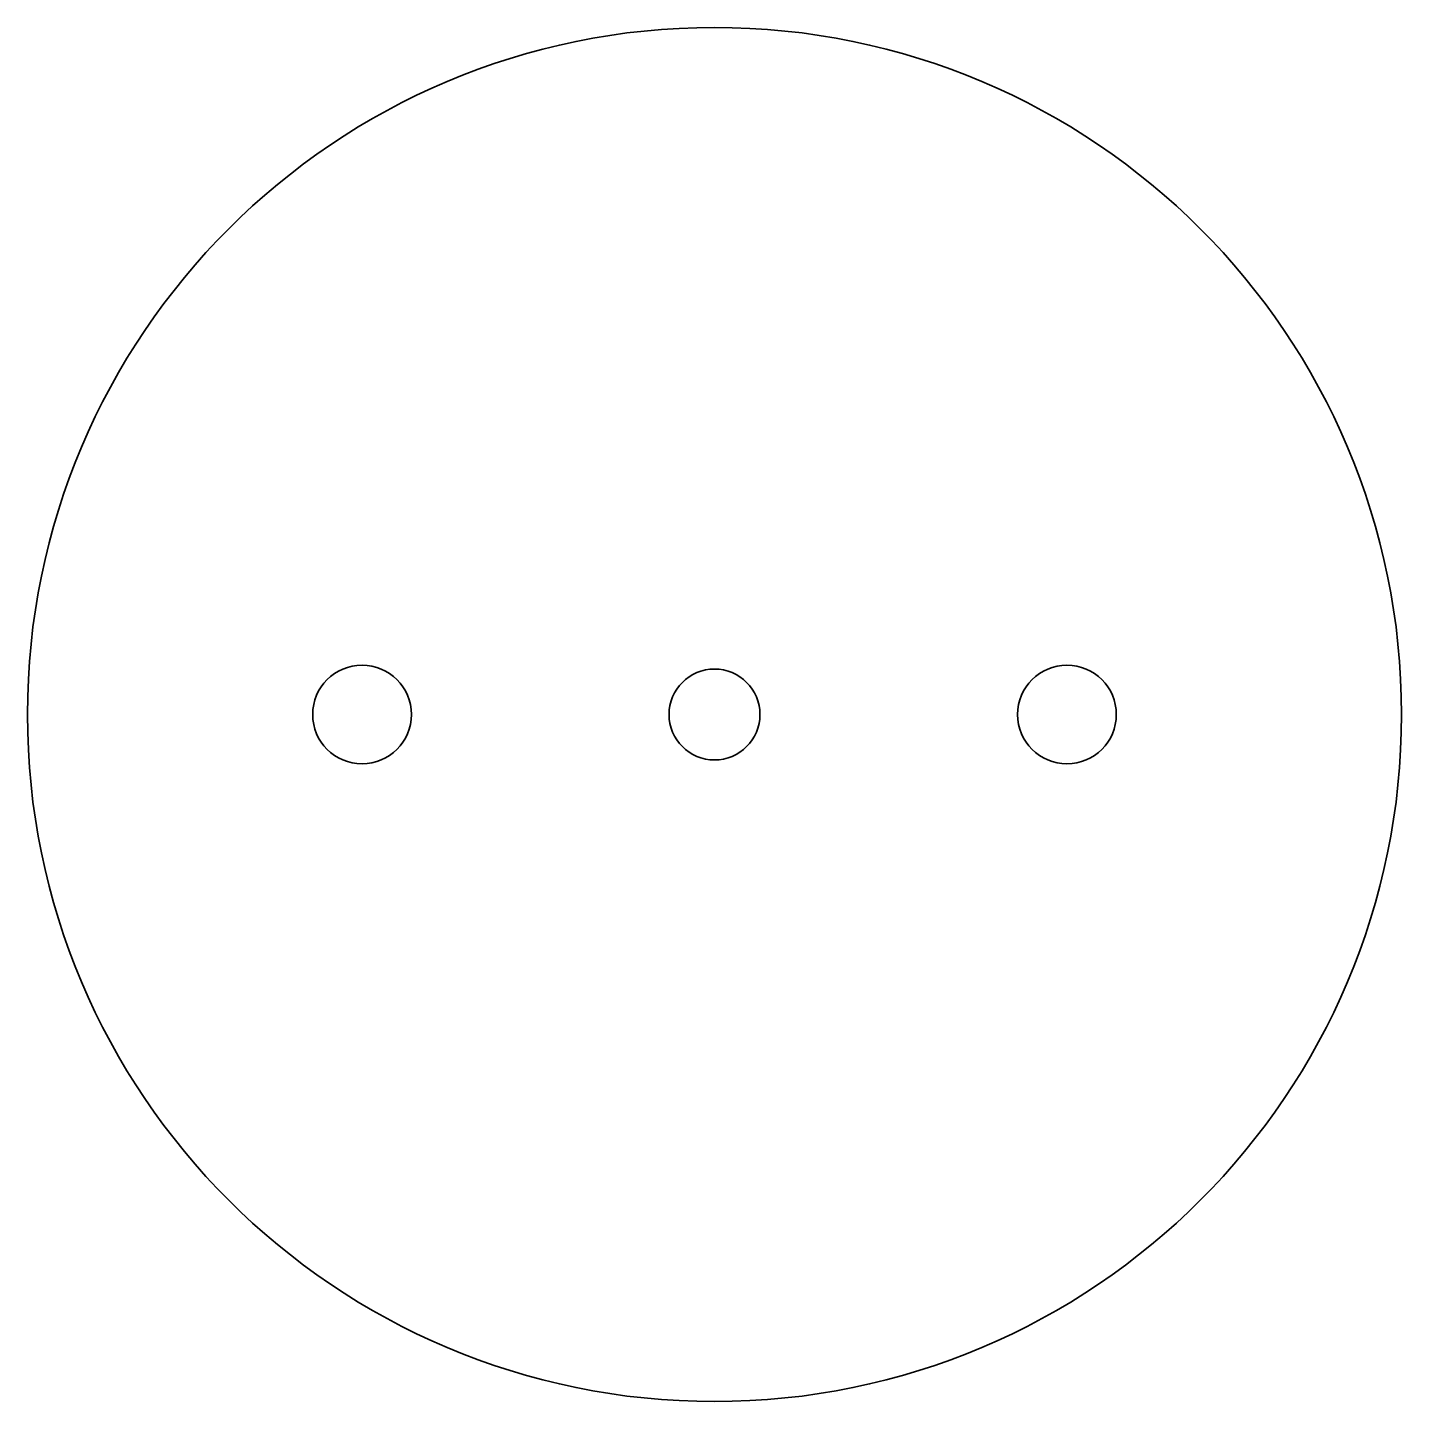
# Model space of a CAD drawing. Header units: millimetres. Extents: x -49.5 to 49.5, y -49.5 to 49.5.
import ezdxf

# ---------------------------------------------------------------- set-up
doc = ezdxf.new("R2010")
doc.units = ezdxf.units.MM
doc.layers.add('1', color=7, linetype='Continuous', true_color=0xffffff)

msp = doc.modelspace()

# ---------------------------------------------------------------- linework, layer by layer
at = {"layer": '1', "color": 252, "linetype": 'Continuous', "lineweight": 35}
for centre, radius in [((0, 0), 49.511), ((0, 0), 49.511), ((-25.4, 0), 3.556), ((-25.4, 0), 3.556), ((0, 0), 3.275), ((0, 0), 3.275), ((25.4, 0), 3.556), ((25.4, 0), 3.556)]:
    msp.add_circle(centre, radius, dxfattribs=at)

doc.saveas('drawing.dxf')
